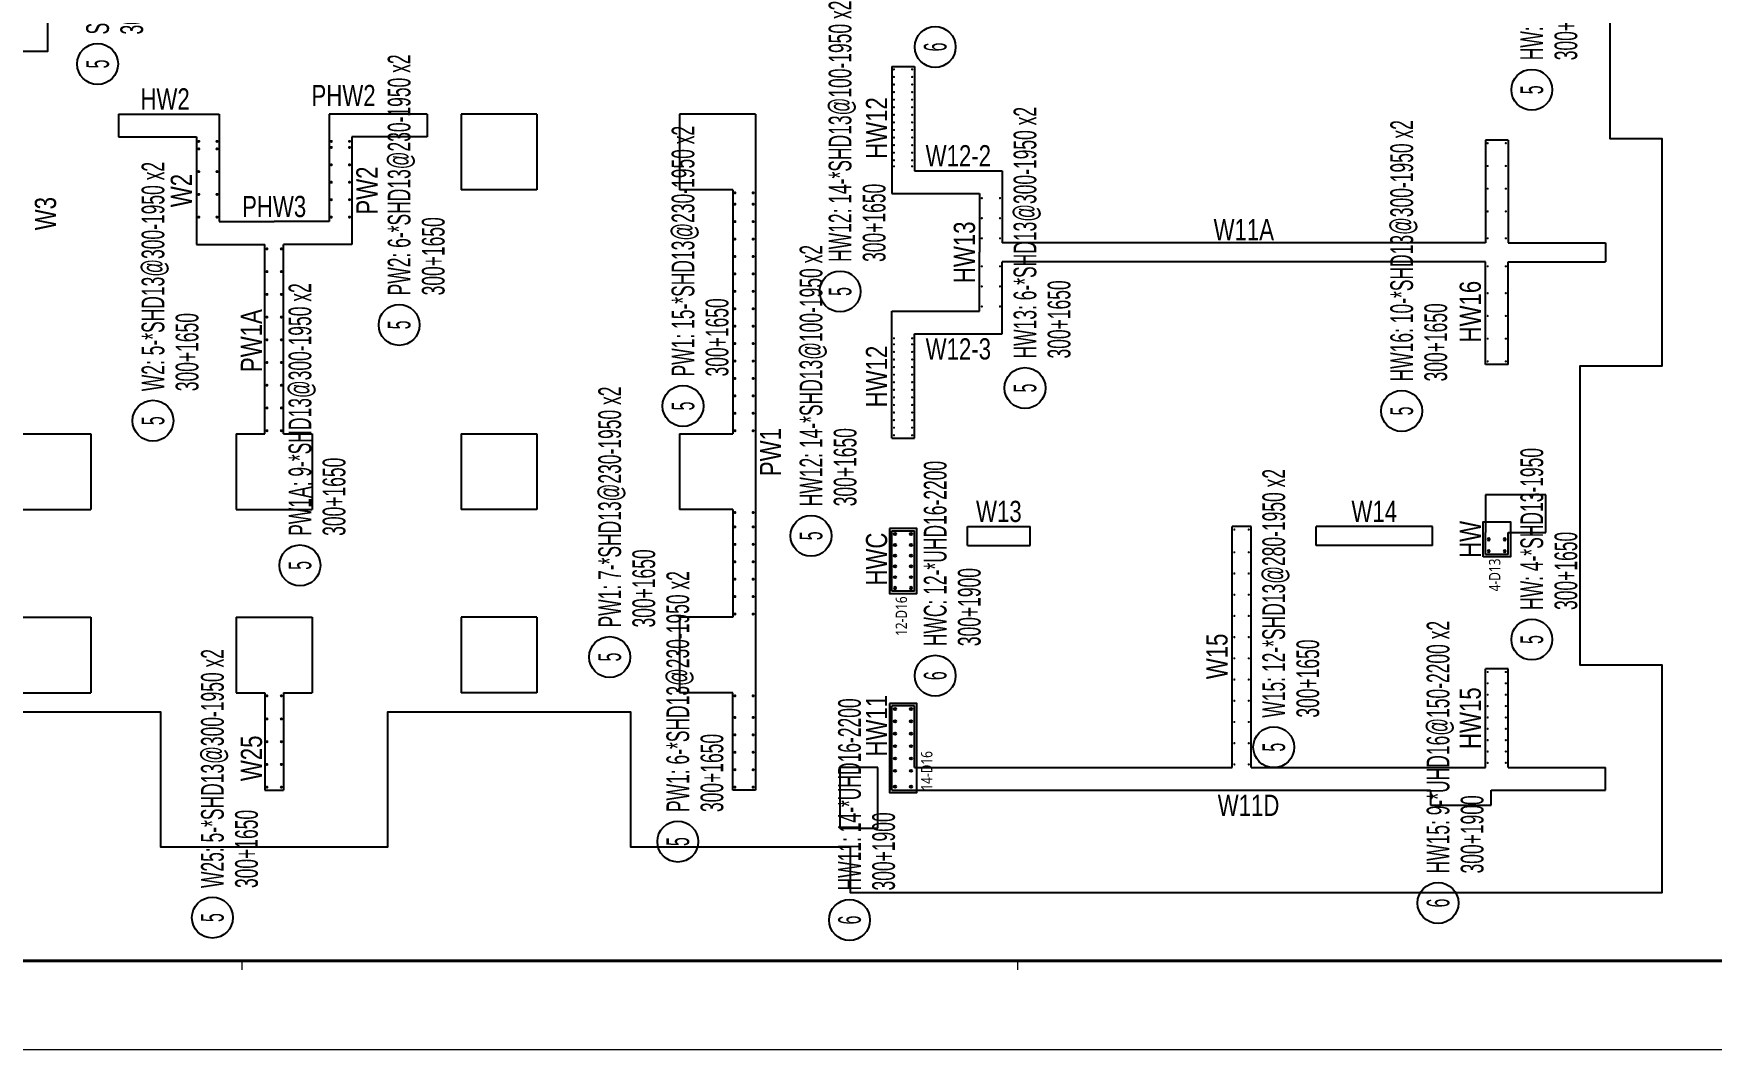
# Model space of a CAD drawing. Header units: millimetres. Extents: x 262481 to 2519995, y -394348 to 364571.
# Drawn here: x 487042 to 509199, y -351118 to -337707 of the extents above; entities that cross this region are included whole.
import ezdxf
from ezdxf.enums import TextEntityAlignment as Align

# ---------------------------------------------------------------- set-up
doc = ezdxf.new("R2010")
doc.units = ezdxf.units.MM
doc.header["$LTSCALE"] = 65
for name, color, linetype in [('BARR', 1, 'Continuous'), ('DIM', 7, 'Continuous'), ('LEADER', 7, 'Continuous'), ('RP_TAG', 7, 'Continuous'), ('TEXT-배근', 3, 'Continuous'), ('XREBAR', 1, 'Continuous')]:
    doc.layers.add(name, color=color, linetype=linetype)
doc.layers.add('벽부호', color=3, linetype='Continuous', lineweight=0)
doc.styles.add('RPWK1', font='arial.ttf', dxfattribs={"bigfont": 'whgtxt.shx'})
doc.styles.add('돋음', font='Dotum.ttf')
doc.styles.add('맑은고딕', font='malgun.ttf')

# ---------------------------------------------------------------- blocks, each defined once
blk = doc.blocks.new('dhs_sheet2e')
at = {"color": 7}
for p, q in [((38004.8, 1997.6), (38004.8, 1797.9)), ((55508.9, 1997.6), (55508.9, 1797.9))]:
    blk.add_line(p, q, dxfattribs=at)
blk.add_lwpolyline([(84000, 0), (84000, 59329.4), (0, 59329.4), (0, 0)], close=True, dxfattribs=at)
at = {"color": 30, "const_width": 64.9}
blk.add_lwpolyline([(81003.6, 57331.7), (2996.4, 57331.7), (2996.4, 1997.6), (81003.6, 1997.6)], close=True, dxfattribs=at)
blk = doc.blocks.new('ASGARAE')
at = {"color": 255, "xscale": 0.75, "yscale": 0.75, "zscale": 0.75}
blk.add_blockref('dhs_sheet2e', (0, -44497), dxfattribs=at)
blk = doc.blocks.new('ZBZDBSTH')
at = {"color": 8, "linetype": 'ByBlock'}
for points in [[(-3495, 14770), (-3495, 5045), (-11130, 5045)], [(-5040, -3670), (-2000, -3670), (-2000, -5455), (1000, -5455), (1000, -3670), (4205, -3670), (4205, -5455), (7105, -5455), (7105, -6055), (17830, -6055), (17830, -3055), (16745, -3055), (16745, 895), (17830, 895), (17830, 3895), (17145, 3895), (17145, 7635)]]:
    blk.add_lwpolyline(points, dxfattribs=at)
at = {"layer": 'DIM', "color": 5}
for p, q in [((7655, 4850), (7955, 4850)), ((7655, 4850), (7655, 3170)), ((7955, 4850), (7955, 3470)), ((-2555, 4220), (-2555, 3920)), ((-2555, 4220), (-1225, 4220)), ((-1225, 4220), (-1225, 2800)), ((1520, 4220), (225, 4220)), ((225, 4220), (225, 2800)), ((1520, 4220), (1520, 3920)), ((2970, 4220), (1970, 4220)), ((1970, 4220), (1970, 3220)), ((2970, 4220), (2970, 3220)), ((5855, 4220), (4855, 4220)), ((4855, 4220), (4855, 3220)), ((5855, 4220), (5855, -4705)), ((-2555, 3920), (-1525, 3920)), ((-1525, 3920), (-1525, 2500)), ((1520, 3920), (525, 3920)), ((525, 3920), (525, 2500)), ((15495, 3875), (15495, 2520)), ((15795, 3875), (15495, 3875)), ((15795, 3875), (15795, 2520)), ((7955, 3470), (9115, 3470)), ((9115, 3470), (9115, 2520)), ((2970, 3220), (1970, 3220)), ((5555, 3220), (4855, 3220)), ((5555, 3220), (5555, 0)), ((7655, 3170), (8815, 3170)), ((8815, 3170), (8815, 2395)), ((-1225, 2800), (-500, 2800)), ((225, 2800), (-500, 2800)), ((-1525, 2500), (-625, 2500)), ((-625, 0), (-625, 2500)), ((525, 2500), (-375, 2500)), ((-375, 0), (-375, 2500)), ((15495, 2520), (9115, 2520)), ((15795, 2520), (17080, 2520)), ((17080, 2520), (17080, 2270)), ((8815, 1620), (8815, 2395)), ((9115, 1320), (9115, 2270)), ((15495, 2270), (9115, 2270)), ((15495, 915), (15495, 2270)), ((15795, 915), (15795, 2270)), ((15795, 2270), (17080, 2270)), ((7655, -60), (7655, 1620)), ((7655, 1620), (8815, 1620)), ((7955, -60), (7955, 1320)), ((7955, 1320), (9115, 1320)), ((15795, 915), (15495, 915)), ((-3920, 0), (-2920, 0)), ((-2920, 0), (-2920, -1000)), ((-1000, 0), (-625, 0)), ((-1000, 0), (-1000, -1000)), ((-375, 0), (0, 0)), ((0, 0), (0, -1000)), ((1970, 0), (2970, 0)), ((1970, 0), (1970, -1000)), ((2970, 0), (2970, -1000)), ((4855, 0), (5555, 0)), ((4855, 0), (4855, -1000)), ((7655, -60), (7955, -60)), ((16295, -805), (15495, -805)), ((15495, -805), (15495, -1305)), ((16295, -1305), (16295, -805)), ((-3920, -1000), (-2920, -1000)), ((-1000, -1000), (0, -1000)), ((2970, -1000), (1970, -1000)), ((5555, -1000), (4855, -1000)), ((5555, -1000), (5555, -2420)), ((7655, -1280), (7955, -1280)), ((7655, -2080), (7655, -1280)), ((7955, -2080), (7955, -1280)), ((8655, -1225), (9485, -1225)), ((8655, -1475), (8655, -1225)), ((9485, -1475), (9485, -1225)), ((12150, -4405), (12150, -1225)), ((12400, -1225), (12150, -1225)), ((12400, -4405), (12400, -1225)), ((14795, -1225), (13260, -1225)), ((13260, -1475), (13260, -1225)), ((14795, -1475), (14795, -1225)), ((15495, -1595), (15495, -1305)), ((15795, -1595), (15795, -1305)), ((15795, -1305), (16295, -1305)), ((8655, -1475), (9485, -1475)), ((14795, -1475), (13260, -1475)), ((15795, -1595), (15495, -1595)), ((7955, -2080), (7655, -2080)), ((-3920, -2420), (-2920, -2420)), ((-2920, -2420), (-2920, -3420)), ((-1000, -2420), (0, -2420)), ((-1000, -2420), (-1000, -3420)), ((0, -2420), (0, -3420)), ((2970, -2420), (1970, -2420)), ((1970, -2420), (1970, -3420)), ((2970, -2420), (2970, -3420)), ((4855, -2420), (4855, -3420)), ((5555, -2420), (4855, -2420)), ((15795, -3105), (15495, -3105)), ((15495, -4405), (15495, -3105)), ((15795, -4405), (15795, -3105)), ((-3920, -3420), (-2920, -3420)), ((-1000, -3420), (-625, -3420)), ((-625, -3420), (-625, -4705)), ((-375, -3420), (-375, -4705)), ((-375, -3420), (0, -3420)), ((2970, -3420), (1970, -3420)), ((5555, -3420), (4855, -3420)), ((5555, -4705), (5555, -3420)), ((7955, -3590), (7655, -3590)), ((7655, -4705), (7655, -3590)), ((7955, -4405), (7955, -3590)), ((7470, -4405), (6970, -4405)), ((6970, -4405), (6970, -5205)), ((7470, -5205), (7470, -4405)), ((7955, -4405), (12150, -4405)), ((12400, -4405), (15495, -4405)), ((15795, -4405), (17080, -4405)), ((17080, -4705), (17080, -4405)), ((-625, -4705), (-375, -4705)), ((5855, -4705), (5555, -4705)), ((7655, -4705), (14770, -4705)), ((14770, -4705), (14770, -4905)), ((15570, -4705), (17080, -4705)), ((15570, -4905), (15570, -4705)), ((14770, -4905), (15570, -4905)), ((6970, -5205), (7470, -5205))]:
    blk.add_line(p, q, dxfattribs=at)
blk = doc.blocks.new('BAR')
at = {"layer": 'BARR'}
h = blk.add_hatch(color=256, dxfattribs=at)
edge = h.paths.add_edge_path()
edge.add_arc((0, 0), 15, 0, 360)
blk.add_circle((0, 0), 15, dxfattribs=at)
blk = doc.blocks.new('*U2025', base_point=(505108.6943, -342958.7987))
at = {"layer": 'RP_TAG', "color": 0, "linetype": 'Continuous', "ltscale": 100}
blk.add_circle((505108.6944, -342689.7987), 270, dxfattribs=at)
at = {"layer": 'RP_TAG', "color": 0, "linetype": 'Continuous', "ltscale": 100, "style": 'RPWK1', "oblique": 360, "width": 0.55}
for s, p in [('HW16: 10-*SHD13@300-1950 x2', (505108.6945, -342299.7987)), ('300+1650', (505558.6945, -342299.7988))]:
    blk.add_text(s, height=300, rotation=89.99998128, dxfattribs=at).set_placement(p, align=Align.MIDDLE_LEFT)
at = {"layer": 'RP_TAG', "color": 0, "linetype": 'Continuous', "ltscale": 100, "style": 'RPWK1', "width": 0.5}
blk.add_text('5', height=300, rotation=89.99998128, dxfattribs=at).set_placement((505108.6944, -342689.7987), align=Align.MIDDLE_CENTER)
blk = doc.blocks.new('*U2026', base_point=(497692.3264, -341381.0099))
at = {"layer": 'RP_TAG', "color": 0, "linetype": 'Continuous', "ltscale": 100}
blk.add_circle((497692.3185, -341112.0099), 270, dxfattribs=at)
at = {"layer": 'RP_TAG', "color": 0, "linetype": 'Continuous', "ltscale": 100, "style": 'RPWK1', "width": 0.55}
for s, p in [('HW12: 14-*SHD13@100-1950 x2', (497692.3069, -340722.0099)), ('300+1650', (498142.3069, -340721.9965))]:
    blk.add_text(s, height=300, rotation=90.00170015, dxfattribs=at).set_placement(p, align=Align.MIDDLE_LEFT)
at = {"layer": 'RP_TAG', "color": 0, "linetype": 'Continuous', "ltscale": 100, "style": 'RPWK1', "width": 0.5}
blk.add_text('5', height=300, rotation=90.00170015, dxfattribs=at).set_placement((497692.3185, -341112.0099), align=Align.MIDDLE_CENTER)
blk = doc.blocks.new('*U2027', base_point=(500134.0939, -342656.1876))
at = {"layer": 'RP_TAG', "color": 0, "linetype": 'Continuous', "ltscale": 100}
blk.add_circle((500134.094, -342387.1876), 270, dxfattribs=at)
at = {"layer": 'RP_TAG', "color": 0, "linetype": 'Continuous', "ltscale": 100, "style": 'RPWK1', "oblique": 360, "width": 0.55}
for s, p in [('HW13: 6-*SHD13@300-1950 x2', (500134.0941, -341997.1876)), ('300+1650', (500584.0941, -341997.1877))]:
    blk.add_text(s, height=300, rotation=89.99998128, dxfattribs=at).set_placement(p, align=Align.MIDDLE_LEFT)
at = {"layer": 'RP_TAG', "color": 0, "linetype": 'Continuous', "ltscale": 100, "style": 'RPWK1', "width": 0.5}
blk.add_text('5', height=300, rotation=89.99998128, dxfattribs=at).set_placement((500134.094, -342387.1876), align=Align.MIDDLE_CENTER)
blk = doc.blocks.new('*U2028', base_point=(497308.9417, -344606.8905))
at = {"layer": 'RP_TAG', "color": 0, "linetype": 'Continuous', "ltscale": 100}
blk.add_circle((497308.9418, -344337.8905), 270, dxfattribs=at)
at = {"layer": 'RP_TAG', "color": 0, "linetype": 'Continuous', "ltscale": 100, "style": 'RPWK1', "oblique": 360, "width": 0.55}
for s, p in [('HW12: 14-*SHD13@100-1950 x2', (497308.9419, -343947.8905)), ('300+1650', (497758.9419, -343947.8906))]:
    blk.add_text(s, height=300, rotation=89.99998128, dxfattribs=at).set_placement(p, align=Align.MIDDLE_LEFT)
at = {"layer": 'RP_TAG', "color": 0, "linetype": 'Continuous', "ltscale": 100, "style": 'RPWK1', "width": 0.5}
blk.add_text('5', height=300, rotation=89.99998128, dxfattribs=at).set_placement((497308.9418, -344337.8905), align=Align.MIDDLE_CENTER)
blk = doc.blocks.new('*U2036', base_point=(503419.0939, -347397.1868))
at = {"layer": 'RP_TAG', "color": 0, "linetype": 'Continuous', "ltscale": 100}
blk.add_circle((503419.094, -347128.1868), 270, dxfattribs=at)
at = {"layer": 'RP_TAG', "color": 0, "linetype": 'Continuous', "ltscale": 100, "style": 'RPWK1', "oblique": 360, "width": 0.55}
for s, p in [('W15: 12-*SHD13@280-1950 x2', (503419.0941, -346738.1868)), ('300+1650', (503869.0941, -346738.1869))]:
    blk.add_text(s, height=300, rotation=89.99998128, dxfattribs=at).set_placement(p, align=Align.MIDDLE_LEFT)
at = {"layer": 'RP_TAG', "color": 0, "linetype": 'Continuous', "ltscale": 100, "style": 'RPWK1', "width": 0.5}
blk.add_text('5', height=300, rotation=89.99998128, dxfattribs=at).set_placement((503419.094, -347128.1868), align=Align.MIDDLE_CENTER)
blk = doc.blocks.new('*U2037', base_point=(494650.151, -346206.9211))
at = {"layer": 'RP_TAG', "color": 0, "linetype": 'Continuous', "ltscale": 100}
blk.add_circle((494650.1511, -345937.9211), 270, dxfattribs=at)
at = {"layer": 'RP_TAG', "color": 0, "linetype": 'Continuous', "ltscale": 100, "style": 'RPWK1', "oblique": 360, "width": 0.55}
for s, p in [('PW1: 7-*SHD13@230-1950 x2', (494650.1512, -345547.9211)), ('300+1650', (495100.1512, -345547.9212))]:
    blk.add_text(s, height=300, rotation=89.99998128, dxfattribs=at).set_placement(p, align=Align.MIDDLE_LEFT)
at = {"layer": 'RP_TAG', "color": 0, "linetype": 'Continuous', "ltscale": 100, "style": 'RPWK1', "width": 0.5}
blk.add_text('5', height=300, rotation=89.99998128, dxfattribs=at).set_placement((494650.1511, -345937.9211), align=Align.MIDDLE_CENTER)
blk = doc.blocks.new('*U2038', base_point=(495549.7425, -348643.4142))
at = {"layer": 'RP_TAG', "color": 0, "linetype": 'Continuous', "ltscale": 100}
blk.add_circle((495549.7426, -348374.4142), 270, dxfattribs=at)
at = {"layer": 'RP_TAG', "color": 0, "linetype": 'Continuous', "ltscale": 100, "style": 'RPWK1', "oblique": 360, "width": 0.55}
for s, p in [('PW1: 6-*SHD13@230-1950 x2', (495549.7427, -347984.4142)), ('300+1650', (495999.7427, -347984.4143))]:
    blk.add_text(s, height=300, rotation=89.99998128, dxfattribs=at).set_placement(p, align=Align.MIDDLE_LEFT)
at = {"layer": 'RP_TAG', "color": 0, "linetype": 'Continuous', "ltscale": 100, "style": 'RPWK1', "width": 0.5}
blk.add_text('5', height=300, rotation=89.99998128, dxfattribs=at).set_placement((495549.7426, -348374.4142), align=Align.MIDDLE_CENTER)
blk = doc.blocks.new('*U2039', base_point=(495617.9425, -342893.108))
at = {"layer": 'RP_TAG', "color": 0, "linetype": 'Continuous', "ltscale": 100}
blk.add_circle((495617.9426, -342624.108), 270, dxfattribs=at)
at = {"layer": 'RP_TAG', "color": 0, "linetype": 'Continuous', "ltscale": 100, "style": 'RPWK1', "oblique": 360, "width": 0.55}
for s, p in [('PW1: 15-*SHD13@230-1950 x2', (495617.9427, -342234.108)), ('300+1650', (496067.9427, -342234.1081))]:
    blk.add_text(s, height=300, rotation=89.99998128, dxfattribs=at).set_placement(p, align=Align.MIDDLE_LEFT)
at = {"layer": 'RP_TAG', "color": 0, "linetype": 'Continuous', "ltscale": 100, "style": 'RPWK1', "width": 0.5}
blk.add_text('5', height=300, rotation=89.99998128, dxfattribs=at).set_placement((495617.9426, -342624.108), align=Align.MIDDLE_CENTER)
blk = doc.blocks.new('*U2040', base_point=(491869.5673, -341822.7127))
at = {"layer": 'RP_TAG', "color": 0, "linetype": 'Continuous', "ltscale": 100}
blk.add_circle((491869.5529, -341553.7127), 270, dxfattribs=at)
at = {"layer": 'RP_TAG', "color": 0, "linetype": 'Continuous', "ltscale": 100, "style": 'RPWK1', "oblique": 360, "width": 0.55}
for s, p in [('PW2: 6-*SHD13@230-1950 x2', (491869.532, -341163.7127)), ('300+1650', (492319.532, -341163.6885))]:
    blk.add_text(s, height=300, rotation=90.00307525, dxfattribs=at).set_placement(p, align=Align.MIDDLE_LEFT)
at = {"layer": 'RP_TAG', "color": 0, "linetype": 'Continuous', "ltscale": 100, "style": 'RPWK1', "oblique": 360, "width": 0.5}
blk.add_text('5', height=300, rotation=90.00307525, dxfattribs=at).set_placement((491869.5529, -341553.7127), align=Align.MIDDLE_CENTER)
blk = doc.blocks.new('*U2041', base_point=(490559.6981, -344996.9754))
at = {"layer": 'RP_TAG', "color": 0, "linetype": 'Continuous', "ltscale": 100}
blk.add_circle((490559.6933, -344727.9754), 270, dxfattribs=at)
at = {"layer": 'RP_TAG', "color": 0, "linetype": 'Continuous', "ltscale": 100, "style": 'RPWK1', "oblique": 360, "width": 0.55}
for s, p in [('PW1A: 9-*SHD13@300-1950 x2', (490559.6864, -344337.9754)), ('300+1650', (491009.6864, -344337.9674))]:
    blk.add_text(s, height=300, rotation=90.0010126, dxfattribs=at).set_placement(p, align=Align.MIDDLE_LEFT)
at = {"layer": 'RP_TAG', "color": 0, "linetype": 'Continuous', "ltscale": 100, "style": 'RPWK1', "oblique": 360, "width": 0.5}
blk.add_text('5', height=300, rotation=90.0010126, dxfattribs=at).set_placement((490559.6933, -344727.9754), align=Align.MIDDLE_CENTER)
blk = doc.blocks.new('*U2042', base_point=(488618.7702, -343087.5081))
at = {"layer": 'RP_TAG', "color": 0, "linetype": 'Continuous', "ltscale": 100}
blk.add_circle((488618.7638, -342818.5081), 270, dxfattribs=at)
at = {"layer": 'RP_TAG', "color": 0, "linetype": 'Continuous', "ltscale": 100, "style": 'RPWK1', "oblique": 360, "width": 0.55}
for s, p in [('W2: 5-*SHD13@300-1950 x2', (488618.7546, -342428.5081)), ('300+1650', (489068.7546, -342428.4974))]:
    blk.add_text(s, height=300, rotation=90.00135637, dxfattribs=at).set_placement(p, align=Align.MIDDLE_LEFT)
at = {"layer": 'RP_TAG', "color": 0, "linetype": 'Continuous', "ltscale": 100, "style": 'RPWK1', "oblique": 360, "width": 0.5}
blk.add_text('5', height=300, rotation=90.00135637, dxfattribs=at).set_placement((488618.7638, -342818.5081), align=Align.MIDDLE_CENTER)
blk = doc.blocks.new('*U2052', base_point=(487887.613, -338378.1501))
at = {"layer": 'RP_TAG', "color": 0, "linetype": 'Continuous', "ltscale": 100}
blk.add_circle((487887.6131, -338109.1501), 270, dxfattribs=at)
at = {"layer": 'RP_TAG', "color": 0, "linetype": 'Continuous', "ltscale": 100, "style": 'RPWK1', "oblique": 360, "width": 0.55}
for s, p in [('SW11: 4-*SHD13@300-1950 x2', (487887.6132, -337719.1501)), ('300+1650', (488337.6132, -337719.1502))]:
    blk.add_text(s, height=300, rotation=89.99998128, dxfattribs=at).set_placement(p, align=Align.MIDDLE_LEFT)
at = {"layer": 'RP_TAG', "color": 0, "linetype": 'Continuous', "ltscale": 100, "style": 'RPWK1', "width": 0.5}
blk.add_text('5', height=300, rotation=89.99998128, dxfattribs=at).set_placement((487887.6131, -338109.1501), align=Align.MIDDLE_CENTER)
blk = doc.blocks.new('*U2065', base_point=(489403.6132, -349646.3789))
at = {"layer": 'RP_TAG', "color": 0, "linetype": 'Continuous', "ltscale": 100}
blk.add_circle((489403.6133, -349377.3789), 270, dxfattribs=at)
at = {"layer": 'RP_TAG', "color": 0, "linetype": 'Continuous', "ltscale": 100, "style": 'RPWK1', "oblique": 360, "width": 0.55}
for s, p in [('W25: 5-*SHD13@300-1950 x2', (489403.6134, -348987.3789)), ('300+1650', (489853.6134, -348987.379))]:
    blk.add_text(s, height=300, rotation=89.99998128, dxfattribs=at).set_placement(p, align=Align.MIDDLE_LEFT)
at = {"layer": 'RP_TAG', "color": 0, "linetype": 'Continuous', "ltscale": 100, "style": 'RPWK1', "width": 0.5}
blk.add_text('5', height=300, rotation=89.99998128, dxfattribs=at).set_placement((489403.6133, -349377.3789), align=Align.MIDDLE_CENTER)
blk = doc.blocks.new('*U2070', base_point=(506826.9068, -345975.7373))
at = {"layer": 'RP_TAG', "color": 0, "linetype": 'Continuous', "ltscale": 100}
blk.add_circle((506826.9069, -345706.7373), 270, dxfattribs=at)
at = {"layer": 'RP_TAG', "color": 0, "linetype": 'Continuous', "ltscale": 100, "style": 'RPWK1', "oblique": 360, "width": 0.55}
for s, p in [('HW: 4-*SHD13-1950', (506826.907, -345316.7373)), ('300+1650', (507276.907, -345316.7374))]:
    blk.add_text(s, height=300, rotation=89.99998128, dxfattribs=at).set_placement(p, align=Align.MIDDLE_LEFT)
at = {"layer": 'RP_TAG', "color": 0, "linetype": 'Continuous', "ltscale": 100, "style": 'RPWK1', "width": 0.5}
blk.add_text('5', height=300, rotation=89.99998128, dxfattribs=at).set_placement((506826.9069, -345706.7373), align=Align.MIDDLE_CENTER)
blk = doc.blocks.new('*U2071', base_point=(506826.9068, -338718.8717))
at = {"layer": 'RP_TAG', "color": 0, "linetype": 'Continuous', "ltscale": 100}
blk.add_circle((506826.9069, -338449.8717), 270, dxfattribs=at)
at = {"layer": 'RP_TAG', "color": 0, "linetype": 'Continuous', "ltscale": 100, "style": 'RPWK1', "oblique": 360, "width": 0.55}
for s, p in [('HW: 6-*SHD13-1950', (506826.907, -338059.8717)), ('300+1650', (507276.907, -338059.8718))]:
    blk.add_text(s, height=300, rotation=89.99998128, dxfattribs=at).set_placement(p, align=Align.MIDDLE_LEFT)
at = {"layer": 'RP_TAG', "color": 0, "linetype": 'Continuous', "ltscale": 100, "style": 'RPWK1', "width": 0.5}
blk.add_text('5', height=300, rotation=89.99998128, dxfattribs=at).set_placement((506826.9069, -338449.8717), align=Align.MIDDLE_CENTER)
blk = doc.blocks.new('*U2078', base_point=(505588.7353, -349454.091))
at = {"layer": 'RP_TAG', "color": 0, "linetype": 'Continuous', "ltscale": 100}
blk.add_circle((505588.7354, -349185.091), 270, dxfattribs=at)
at = {"layer": 'RP_TAG', "color": 0, "linetype": 'Continuous', "ltscale": 100, "style": 'RPWK1', "oblique": 360, "width": 0.55}
for s, p in [('HW15: 9-*UHD16@150-2200 x2', (505588.7355, -348795.091)), ('300+1900', (506038.7355, -348795.0911))]:
    blk.add_text(s, height=300, rotation=89.99998128, dxfattribs=at).set_placement(p, align=Align.MIDDLE_LEFT)
at = {"layer": 'RP_TAG', "color": 0, "linetype": 'Continuous', "ltscale": 100, "style": 'RPWK1', "width": 0.5}
blk.add_text('6', height=300, rotation=89.99998128, dxfattribs=at).set_placement((505588.7354, -349185.091), align=Align.MIDDLE_CENTER)
blk = doc.blocks.new('*U2079', base_point=(498948.3167, -338153.5671))
at = {"layer": 'RP_TAG', "color": 0, "linetype": 'Continuous', "ltscale": 100}
blk.add_circle((498948.3168, -337884.5671), 270, dxfattribs=at)
at = {"layer": 'RP_TAG', "color": 0, "linetype": 'Continuous', "ltscale": 100, "style": 'RPWK1', "oblique": 360, "width": 0.55}
for s, p in [('HWC: 12-*UHD16-2200', (498948.3169, -337494.5671)), ('300+1900', (499398.3169, -337494.5672))]:
    blk.add_text(s, height=300, rotation=89.99998128, dxfattribs=at).set_placement(p, align=Align.MIDDLE_LEFT)
at = {"layer": 'RP_TAG', "color": 0, "linetype": 'Continuous', "ltscale": 100, "style": 'RPWK1', "width": 0.5}
blk.add_text('6', height=300, rotation=89.99998128, dxfattribs=at).set_placement((498948.3168, -337884.5671), align=Align.MIDDLE_CENTER)
blk = doc.blocks.new('*U2080', base_point=(498948.3167, -346453.7832))
at = {"layer": 'RP_TAG', "color": 0, "linetype": 'Continuous', "ltscale": 100}
blk.add_circle((498948.3168, -346184.7832), 270, dxfattribs=at)
at = {"layer": 'RP_TAG', "color": 0, "linetype": 'Continuous', "ltscale": 100, "style": 'RPWK1', "oblique": 360, "width": 0.55}
for s, p in [('HWC: 12-*UHD16-2200', (498948.3169, -345794.7832)), ('300+1900', (499398.3169, -345794.7833))]:
    blk.add_text(s, height=300, rotation=89.99998128, dxfattribs=at).set_placement(p, align=Align.MIDDLE_LEFT)
at = {"layer": 'RP_TAG', "color": 0, "linetype": 'Continuous', "ltscale": 100, "style": 'RPWK1', "width": 0.5}
blk.add_text('6', height=300, rotation=89.99998128, dxfattribs=at).set_placement((498948.3168, -346184.7832), align=Align.MIDDLE_CENTER)
blk = doc.blocks.new('*U2081', base_point=(497816.9363, -349678.6919))
at = {"layer": 'RP_TAG', "color": 0, "linetype": 'Continuous', "ltscale": 100}
blk.add_circle((497816.9364, -349409.6919), 270, dxfattribs=at)
at = {"layer": 'RP_TAG', "color": 0, "linetype": 'Continuous', "ltscale": 100, "style": 'RPWK1', "oblique": 360, "width": 0.55}
for s, p in [('HW11: 14-*UHD16-2200', (497816.9365, -349019.6919)), ('300+1900', (498266.9365, -349019.692))]:
    blk.add_text(s, height=300, rotation=89.99998128, dxfattribs=at).set_placement(p, align=Align.MIDDLE_LEFT)
at = {"layer": 'RP_TAG', "color": 0, "linetype": 'Continuous', "ltscale": 100, "style": 'RPWK1', "width": 0.5}
blk.add_text('6', height=300, rotation=89.99998128, dxfattribs=at).set_placement((497816.9364, -349409.6919), align=Align.MIDDLE_CENTER)

msp = doc.modelspace()

# ---------------------------------------------------------------- linework, layer by layer
at = {"layer": 'LEADER'}
for points in [[(498344.1, -344240.2), (498344.1, -345100.2), (498704.1, -345100.2), (498704.1, -344240.2)], [(506184.1, -344615.2), (506184.1, -344155.2), (506544.1, -344155.2), (506544.1, -344615.2)], [(498344.1, -346550.2), (498344.1, -347725.2), (498704.1, -347725.2), (498704.1, -346550.2)]]:
    msp.add_lwpolyline(points, close=True, dxfattribs=at)
at = {"layer": 'XREBAR', "color": 11, "linetype": 'Continuous', "ltscale": 6.3e-322, "const_width": 15}
for points in [[(498396.6, -338180.2, -1), (498411.6, -338180.2, -1), (498396.6, -338180.2)], [(498396.6, -338280.2, -1), (498411.6, -338280.2, -1), (498396.6, -338280.2)], [(498636.6, -338180.2, -1), (498651.6, -338180.2, -1), (498636.6, -338180.2)], [(498636.6, -338280.2, -1), (498651.6, -338280.2, -1), (498636.6, -338280.2)], [(498396.6, -338380.2, -1), (498411.6, -338380.2, -1), (498396.6, -338380.2)], [(498396.6, -338480.2, -1), (498411.6, -338480.2, -1), (498396.6, -338480.2)], [(498636.6, -338380.2, -1), (498651.6, -338380.2, -1), (498636.6, -338380.2)], [(498636.6, -338480.2, -1), (498651.6, -338480.2, -1), (498636.6, -338480.2)], [(498396.6, -338580.2, -1), (498411.6, -338580.2, -1), (498396.6, -338580.2)], [(498396.6, -338680.2, -1), (498411.6, -338680.2, -1), (498396.6, -338680.2)], [(498396.6, -338780.2, -1), (498411.6, -338780.2, -1), (498396.6, -338780.2)], [(498636.6, -338580.2, -1), (498651.6, -338580.2, -1), (498636.6, -338580.2)], [(498636.6, -338680.2, -1), (498651.6, -338680.2, -1), (498636.6, -338680.2)], [(498636.6, -338780.2, -1), (498651.6, -338780.2, -1), (498636.6, -338780.2)], [(498396.6, -338880.2, -1), (498411.6, -338880.2, -1), (498396.6, -338880.2)], [(498396.6, -338980.2, -1), (498411.6, -338980.2, -1), (498396.6, -338980.2)], [(498636.6, -338880.2, -1), (498651.6, -338880.2, -1), (498636.6, -338880.2)], [(498636.6, -338980.2, -1), (498651.6, -338980.2, -1), (498636.6, -338980.2)], [(498396.6, -339080.2, -1), (498411.6, -339080.2, -1), (498396.6, -339080.2)], [(498396.6, -339180.2, -1), (498411.6, -339180.2, -1), (498396.6, -339180.2)], [(498636.6, -339080.2, -1), (498651.6, -339080.2, -1), (498636.6, -339080.2)], [(498636.6, -339180.2, -1), (498651.6, -339180.2, -1), (498636.6, -339180.2)], [(506236.6, -339155.2, -1), (506251.6, -339155.2, -1), (506236.6, -339155.2)], [(506476.6, -339155.2, -1), (506491.6, -339155.2, -1), (506476.6, -339155.2)], [(498396.6, -339280.2, -1), (498411.6, -339280.2, -1), (498396.6, -339280.2)], [(498396.6, -339380.2, -1), (498411.6, -339380.2, -1), (498396.6, -339380.2)], [(498396.6, -339460.2, -1), (498411.6, -339460.2, -1), (498396.6, -339460.2)], [(498636.6, -339280.2, -1), (498651.6, -339280.2, -1), (498636.6, -339280.2)], [(498636.6, -339380.2, -1), (498651.6, -339380.2, -1), (498636.6, -339380.2)], [(498636.6, -339460.2, -1), (498651.6, -339460.2, -1), (498636.6, -339460.2)], [(506236.6, -339455.2, -1), (506251.6, -339455.2, -1), (506236.6, -339455.2)], [(506476.6, -339455.2, -1), (506491.6, -339455.2, -1), (506476.6, -339455.2)], [(499556.6, -339880.2, -1), (499571.6, -339880.2, -1), (499556.6, -339880.2)], [(499796.6, -339880.2, -1), (499811.6, -339880.2, -1), (499796.6, -339880.2)], [(506236.6, -339755.2, -1), (506251.6, -339755.2, -1), (506236.6, -339755.2)], [(506476.6, -339755.2, -1), (506491.6, -339755.2, -1), (506476.6, -339755.2)], [(506236.6, -340055.2, -1), (506251.6, -340055.2, -1), (506236.6, -340055.2)], [(506476.6, -340055.2, -1), (506491.6, -340055.2, -1), (506476.6, -340055.2)], [(499556.6, -340145.2, -1), (499571.6, -340145.2, -1), (499556.6, -340145.2)], [(499796.6, -340145.2, -1), (499811.6, -340145.2, -1), (499796.6, -340145.2)], [(499556.6, -340410.2, -1), (499571.6, -340410.2, -1), (499556.6, -340410.2)], [(499796.6, -340410.2, -1), (499811.6, -340410.2, -1), (499796.6, -340410.2)], [(506236.6, -340410.2, -1), (506251.6, -340410.2, -1), (506236.6, -340410.2)], [(506476.6, -340410.2, -1), (506491.6, -340410.2, -1), (506476.6, -340410.2)], [(499556.6, -340780.2, -1), (499571.6, -340780.2, -1), (499556.6, -340780.2)], [(499796.6, -340780.2, -1), (499811.6, -340780.2, -1), (499796.6, -340780.2)], [(506236.6, -340780.2, -1), (506251.6, -340780.2, -1), (506236.6, -340780.2)], [(506476.6, -340780.2, -1), (506491.6, -340780.2, -1), (506476.6, -340780.2)], [(499556.6, -341045.2, -1), (499571.6, -341045.2, -1), (499556.6, -341045.2)], [(499796.6, -341045.2, -1), (499811.6, -341045.2, -1), (499796.6, -341045.2)], [(506236.6, -341135.2, -1), (506251.6, -341135.2, -1), (506236.6, -341135.2)], [(506476.6, -341135.2, -1), (506491.6, -341135.2, -1), (506476.6, -341135.2)], [(499556.6, -341310.2, -1), (499571.6, -341310.2, -1), (499556.6, -341310.2)], [(499796.6, -341310.2, -1), (499811.6, -341310.2, -1), (499796.6, -341310.2)], [(506236.6, -341435.2, -1), (506251.6, -341435.2, -1), (506236.6, -341435.2)], [(506476.6, -341435.2, -1), (506491.6, -341435.2, -1), (506476.6, -341435.2)], [(498396.6, -341730.2, -1), (498411.6, -341730.2, -1), (498396.6, -341730.2)], [(498396.6, -341810.2, -1), (498411.6, -341810.2, -1), (498396.6, -341810.2)], [(498636.6, -341730.2, -1), (498651.6, -341730.2, -1), (498636.6, -341730.2)], [(498636.6, -341810.2, -1), (498651.6, -341810.2, -1), (498636.6, -341810.2)], [(506236.6, -341735.2, -1), (506251.6, -341735.2, -1), (506236.6, -341735.2)], [(506476.6, -341735.2, -1), (506491.6, -341735.2, -1), (506476.6, -341735.2)], [(498396.6, -341910.2, -1), (498411.6, -341910.2, -1), (498396.6, -341910.2)], [(498396.6, -342010.2, -1), (498411.6, -342010.2, -1), (498396.6, -342010.2)], [(498396.6, -342110.2, -1), (498411.6, -342110.2, -1), (498396.6, -342110.2)], [(498636.6, -341910.2, -1), (498651.6, -341910.2, -1), (498636.6, -341910.2)], [(498636.6, -342010.2, -1), (498651.6, -342010.2, -1), (498636.6, -342010.2)], [(498636.6, -342110.2, -1), (498651.6, -342110.2, -1), (498636.6, -342110.2)], [(506236.6, -342035.2, -1), (506251.6, -342035.2, -1), (506236.6, -342035.2)], [(506476.6, -342035.2, -1), (506491.6, -342035.2, -1), (506476.6, -342035.2)], [(498396.6, -342210.2, -1), (498411.6, -342210.2, -1), (498396.6, -342210.2)], [(498396.6, -342310.2, -1), (498411.6, -342310.2, -1), (498396.6, -342310.2)], [(498636.6, -342210.2, -1), (498651.6, -342210.2, -1), (498636.6, -342210.2)], [(498636.6, -342310.2, -1), (498651.6, -342310.2, -1), (498636.6, -342310.2)], [(498396.6, -342410.2, -1), (498411.6, -342410.2, -1), (498396.6, -342410.2)], [(498396.6, -342510.2, -1), (498411.6, -342510.2, -1), (498396.6, -342510.2)], [(498636.6, -342410.2, -1), (498651.6, -342410.2, -1), (498636.6, -342410.2)], [(498636.6, -342510.2, -1), (498651.6, -342510.2, -1), (498636.6, -342510.2)], [(498396.6, -342610.2, -1), (498411.6, -342610.2, -1), (498396.6, -342610.2)], [(498396.6, -342710.2, -1), (498411.6, -342710.2, -1), (498396.6, -342710.2)], [(498636.6, -342610.2, -1), (498651.6, -342610.2, -1), (498636.6, -342610.2)], [(498636.6, -342710.2, -1), (498651.6, -342710.2, -1), (498636.6, -342710.2)], [(498396.6, -342810.2, -1), (498411.6, -342810.2, -1), (498396.6, -342810.2)], [(498396.6, -342910.2, -1), (498411.6, -342910.2, -1), (498396.6, -342910.2)], [(498636.6, -342810.2, -1), (498651.6, -342810.2, -1), (498636.6, -342810.2)], [(498636.6, -342910.2, -1), (498651.6, -342910.2, -1), (498636.6, -342910.2)], [(498396.6, -343010.2, -1), (498411.6, -343010.2, -1), (498396.6, -343010.2)], [(498636.6, -343010.2, -1), (498651.6, -343010.2, -1), (498636.6, -343010.2)], [(502891.6, -344255.2, -1), (502906.6, -344255.2, -1), (502891.6, -344255.2)], [(503081.6, -344255.2, -1), (503096.6, -344255.2, -1), (503081.6, -344255.2)], [(502891.6, -344555.2, -1), (502906.6, -344555.2, -1), (502891.6, -344555.2)], [(503081.6, -344555.2, -1), (503096.6, -344555.2, -1), (503081.6, -344555.2)], [(502891.6, -344835.2, -1), (502906.6, -344835.2, -1), (502891.6, -344835.2)], [(503081.6, -344835.2, -1), (503096.6, -344835.2, -1), (503081.6, -344835.2)], [(502891.6, -345115.2, -1), (502906.6, -345115.2, -1), (502891.6, -345115.2)], [(503081.6, -345115.2, -1), (503096.6, -345115.2, -1), (503081.6, -345115.2)], [(502891.6, -345395.2, -1), (502906.6, -345395.2, -1), (502891.6, -345395.2)], [(503081.6, -345395.2, -1), (503096.6, -345395.2, -1), (503081.6, -345395.2)], [(502891.6, -345675.2, -1), (502906.6, -345675.2, -1), (502891.6, -345675.2)], [(503081.6, -345675.2, -1), (503096.6, -345675.2, -1), (503081.6, -345675.2)], [(502891.6, -345955.2, -1), (502906.6, -345955.2, -1), (502891.6, -345955.2)], [(503081.6, -345955.2, -1), (503096.6, -345955.2, -1), (503081.6, -345955.2)], [(502891.6, -346235.2, -1), (502906.6, -346235.2, -1), (502891.6, -346235.2)], [(503081.6, -346235.2, -1), (503096.6, -346235.2, -1), (503081.6, -346235.2)], [(502891.6, -346515.2, -1), (502906.6, -346515.2, -1), (502891.6, -346515.2)], [(503081.6, -346515.2, -1), (503096.6, -346515.2, -1), (503081.6, -346515.2)], [(502891.6, -346795.2, -1), (502906.6, -346795.2, -1), (502891.6, -346795.2)], [(503081.6, -346795.2, -1), (503096.6, -346795.2, -1), (503081.6, -346795.2)], [(502891.6, -347075.2, -1), (502906.6, -347075.2, -1), (502891.6, -347075.2)], [(503081.6, -347075.2, -1), (503096.6, -347075.2, -1), (503081.6, -347075.2)], [(502891.6, -347355.2, -1), (502906.6, -347355.2, -1), (502891.6, -347355.2)], [(503081.6, -347355.2, -1), (503096.6, -347355.2, -1), (503081.6, -347355.2)]]:
    msp.add_lwpolyline(points, format="xyb", dxfattribs=at)
at = {"layer": 'XREBAR', "color": 11, "linetype": 'Continuous', "ltscale": 2.91412e-318, "const_width": 20}
for points in [[(489214.1, -339130.3, -1), (489234.1, -339130.3, -1), (489214.1, -339130.3)], [(489214.1, -339230.3, -1), (489234.1, -339230.3, -1), (489214.1, -339230.3)], [(489454.1, -339130.3, -1), (489474.1, -339130.3, -1), (489454.1, -339130.3)], [(489454.1, -339230.2, -1), (489474.1, -339230.2, -1), (489454.1, -339230.2)], [(490964.1, -339130.3, -1), (490984.1, -339130.3, -1), (490964.1, -339130.3)], [(490964.1, -339210.3, -1), (490984.1, -339210.3, -1), (490964.1, -339210.3)], [(491204, -339130.3, -1), (491224, -339130.3, -1), (491204, -339130.3)], [(491204, -339210.2, -1), (491224, -339210.2, -1), (491204, -339210.2)], [(490964.1, -339440.3, -1), (490984.1, -339440.3, -1), (490964.1, -339440.3)], [(491204, -339440.2, -1), (491224, -339440.2, -1), (491204, -339440.2)], [(489214.1, -339530.3, -1), (489234.1, -339530.3, -1), (489214.1, -339530.3)], [(489454.1, -339530.2, -1), (489474.1, -339530.2, -1), (489454.1, -339530.2)], [(490964.1, -339670.3, -1), (490984.1, -339670.3, -1), (490964.1, -339670.3)], [(491204.1, -339670.2, -1), (491224.1, -339670.2, -1), (491204.1, -339670.2)], [(489214.1, -339830.3, -1), (489234.1, -339830.3, -1), (489214.1, -339830.3)], [(489454.1, -339830.2, -1), (489474.1, -339830.2, -1), (489454.1, -339830.2)], [(490964.1, -339900.3, -1), (490984.1, -339900.3, -1), (490964.1, -339900.3)], [(491204.1, -339900.2, -1), (491224.1, -339900.2, -1), (491204.1, -339900.2)], [(496294.1, -339810.2, -1), (496314.1, -339810.2, -1), (496294.1, -339810.2)], [(496534.1, -339810.2, -1), (496554.1, -339810.2, -1), (496534.1, -339810.2)], [(489214.1, -340130.3, -1), (489234.1, -340130.3, -1), (489214.1, -340130.3)], [(489454.1, -340130.2, -1), (489474.1, -340130.2, -1), (489454.1, -340130.2)], [(490964.1, -340130.3, -1), (490984.1, -340130.3, -1), (490964.1, -340130.3)], [(491204.1, -340130.2, -1), (491224.1, -340130.2, -1), (491204.1, -340130.2)], [(496294.1, -339960.2, -1), (496314.1, -339960.2, -1), (496294.1, -339960.2)], [(496534.1, -339960.2, -1), (496554.1, -339960.2, -1), (496534.1, -339960.2)], [(496294.1, -340190.2, -1), (496314.1, -340190.2, -1), (496294.1, -340190.2)], [(496534.1, -340190.2, -1), (496554.1, -340190.2, -1), (496534.1, -340190.2)], [(490114.1, -340550.2, -1), (490134.1, -340550.2, -1), (490114.1, -340550.2)], [(490304.1, -340550.2, -1), (490324.1, -340550.2, -1), (490304.1, -340550.2)], [(496294.1, -340420.2, -1), (496314.1, -340420.2, -1), (496294.1, -340420.2)], [(496534.1, -340420.2, -1), (496554.1, -340420.2, -1), (496534.1, -340420.2)], [(496294.1, -340650.2, -1), (496314.1, -340650.2, -1), (496294.1, -340650.2)], [(496534.1, -340650.2, -1), (496554.1, -340650.2, -1), (496534.1, -340650.2)], [(490114.1, -340850.2, -1), (490134.1, -340850.2, -1), (490114.1, -340850.2)], [(490304.1, -340850.2, -1), (490324.1, -340850.2, -1), (490304.1, -340850.2)], [(496294.1, -340880.2, -1), (496314.1, -340880.2, -1), (496294.1, -340880.2)], [(496534.1, -340880.2, -1), (496554.1, -340880.2, -1), (496534.1, -340880.2)], [(490114.1, -341150.2, -1), (490134.1, -341150.2, -1), (490114.1, -341150.2)], [(490304.1, -341150.2, -1), (490324.1, -341150.2, -1), (490304.1, -341150.2)], [(496294.1, -341110.2, -1), (496314.1, -341110.2, -1), (496294.1, -341110.2)], [(496534.1, -341110.2, -1), (496554.1, -341110.2, -1), (496534.1, -341110.2)], [(490114.1, -341450.2, -1), (490134.1, -341450.2, -1), (490114.1, -341450.2)], [(490304.1, -341450.2, -1), (490324.1, -341450.2, -1), (490304.1, -341450.2)], [(496294.1, -341340.2, -1), (496314.1, -341340.2, -1), (496294.1, -341340.2)], [(496534.1, -341340.2, -1), (496554.1, -341340.2, -1), (496534.1, -341340.2)], [(496294.1, -341570.2, -1), (496314.1, -341570.2, -1), (496294.1, -341570.2)], [(496534.1, -341570.2, -1), (496554.1, -341570.2, -1), (496534.1, -341570.2)], [(490114.1, -341750.2, -1), (490134.1, -341750.2, -1), (490114.1, -341750.2)], [(490304.1, -341750.2, -1), (490324.1, -341750.2, -1), (490304.1, -341750.2)], [(496294.1, -341800.2, -1), (496314.1, -341800.2, -1), (496294.1, -341800.2)], [(496534.1, -341800.2, -1), (496554.1, -341800.2, -1), (496534.1, -341800.2)], [(490114.1, -342050.2, -1), (490134.1, -342050.2, -1), (490114.1, -342050.2)], [(490304.1, -342050.2, -1), (490324.1, -342050.2, -1), (490304.1, -342050.2)], [(496294.1, -342030.2, -1), (496314.1, -342030.2, -1), (496294.1, -342030.2)], [(496534.1, -342030.2, -1), (496554.1, -342030.2, -1), (496534.1, -342030.2)], [(496294.1, -342260.2, -1), (496314.1, -342260.2, -1), (496294.1, -342260.2)], [(496534.1, -342260.2, -1), (496554.1, -342260.2, -1), (496534.1, -342260.2)], [(490114.1, -342350.2, -1), (490134.1, -342350.2, -1), (490114.1, -342350.2)], [(490304.1, -342350.2, -1), (490324.1, -342350.2, -1), (490304.1, -342350.2)], [(496294.1, -342490.2, -1), (496314.1, -342490.2, -1), (496294.1, -342490.2)], [(496534.1, -342490.2, -1), (496554.1, -342490.2, -1), (496534.1, -342490.2)], [(490114.1, -342650.2, -1), (490134.1, -342650.2, -1), (490114.1, -342650.2)], [(490304.1, -342650.2, -1), (490324.1, -342650.2, -1), (490304.1, -342650.2)], [(496294.1, -342720.2, -1), (496314.1, -342720.2, -1), (496294.1, -342720.2)], [(496534.1, -342720.2, -1), (496554.1, -342720.2, -1), (496534.1, -342720.2)], [(490114.1, -342950.2, -1), (490134.1, -342950.2, -1), (490114.1, -342950.2)], [(490304.1, -342950.2, -1), (490324.1, -342950.2, -1), (490304.1, -342950.2)], [(496294.1, -342950.2, -1), (496314.1, -342950.2, -1), (496294.1, -342950.2)], [(496534.1, -342950.2, -1), (496554.1, -342950.2, -1), (496534.1, -342950.2)], [(496294.1, -344030.2, -1), (496314.1, -344030.2, -1), (496294.1, -344030.2)], [(496534.1, -344030.2, -1), (496554.1, -344030.2, -1), (496534.1, -344030.2)], [(496294.1, -344220.2, -1), (496314.1, -344220.2, -1), (496294.1, -344220.2)], [(496534.1, -344220.2, -1), (496554.1, -344220.2, -1), (496534.1, -344220.2)], [(496294.1, -344450.2, -1), (496314.1, -344450.2, -1), (496294.1, -344450.2)], [(496534.1, -344450.2, -1), (496554.1, -344450.2, -1), (496534.1, -344450.2)], [(496294.1, -344680.2, -1), (496314.1, -344680.2, -1), (496294.1, -344680.2)], [(496534.1, -344680.2, -1), (496554.1, -344680.2, -1), (496534.1, -344680.2)], [(496294.1, -344910.2, -1), (496314.1, -344910.2, -1), (496294.1, -344910.2)], [(496534.1, -344910.2, -1), (496554.1, -344910.2, -1), (496534.1, -344910.2)], [(496294.1, -345140.2, -1), (496314.1, -345140.2, -1), (496294.1, -345140.2)], [(496534.1, -345140.2, -1), (496554.1, -345140.2, -1), (496534.1, -345140.2)], [(496294.1, -345370.2, -1), (496314.1, -345370.2, -1), (496294.1, -345370.2)], [(496534.1, -345370.2, -1), (496554.1, -345370.2, -1), (496534.1, -345370.2)], [(490114.1, -346450.3, -1), (490134.1, -346450.3, -1), (490114.1, -346450.3)], [(490304.1, -346450.3, -1), (490324.1, -346450.3, -1), (490304.1, -346450.3)], [(490114.1, -346755.3, -1), (490134.1, -346755.3, -1), (490114.1, -346755.3)], [(490304.1, -346755.3, -1), (490324.1, -346755.3, -1), (490304.1, -346755.3)], [(490114.1, -347055.3, -1), (490134.1, -347055.3, -1), (490114.1, -347055.3)], [(490304.1, -347055.3, -1), (490324.1, -347055.3, -1), (490304.1, -347055.3)], [(490114.1, -347355.3, -1), (490134.1, -347355.3, -1), (490114.1, -347355.3)], [(490304.1, -347355.3, -1), (490324.1, -347355.3, -1), (490304.1, -347355.3)], [(490114.1, -347655.3, -1), (490134.1, -347655.3, -1), (490114.1, -347655.3)], [(490304.1, -347655.3, -1), (490324.1, -347655.3, -1), (490304.1, -347655.3)]]:
    msp.add_lwpolyline(points, format="xyb", dxfattribs=at)
at = {"layer": 'XREBAR', "color": 171, "linetype": 'Continuous', "ltscale": 6.3e-322, "const_width": 15}
for points in [[(506236.6, -346135.2, -1), (506251.6, -346135.2, -1), (506236.6, -346135.2)], [(506236.6, -346285.2, -1), (506251.6, -346285.2, -1), (506236.6, -346285.2)], [(506476.6, -346135.2, -1), (506491.6, -346135.2, -1), (506476.6, -346135.2)], [(506476.6, -346285.2, -1), (506491.6, -346285.2, -1), (506476.6, -346285.2)], [(506236.6, -346435.2, -1), (506251.6, -346435.2, -1), (506236.6, -346435.2)], [(506476.6, -346435.2, -1), (506491.6, -346435.2, -1), (506476.6, -346435.2)], [(506236.6, -346585.2, -1), (506251.6, -346585.2, -1), (506236.6, -346585.2)], [(506236.6, -346735.2, -1), (506251.6, -346735.2, -1), (506236.6, -346735.2)], [(506476.6, -346585.2, -1), (506491.6, -346585.2, -1), (506476.6, -346585.2)], [(506476.6, -346735.2, -1), (506491.6, -346735.2, -1), (506476.6, -346735.2)], [(506236.6, -346885.2, -1), (506251.6, -346885.2, -1), (506236.6, -346885.2)], [(506476.6, -346885.2, -1), (506491.6, -346885.2, -1), (506476.6, -346885.2)], [(506236.6, -347035.2, -1), (506251.6, -347035.2, -1), (506236.6, -347035.2)], [(506236.6, -347185.2, -1), (506251.6, -347185.2, -1), (506236.6, -347185.2)], [(506476.6, -347035.2, -1), (506491.6, -347035.2, -1), (506476.6, -347035.2)], [(506476.6, -347185.2, -1), (506491.6, -347185.2, -1), (506476.6, -347185.2)], [(506236.6, -347335.2, -1), (506251.6, -347335.2, -1), (506236.6, -347335.2)], [(506476.6, -347335.2, -1), (506491.6, -347335.2, -1), (506476.6, -347335.2)]]:
    msp.add_lwpolyline(points, format="xyb", dxfattribs=at)
at = {"layer": 'XREBAR', "color": 11, "linetype": 'Continuous', "ltscale": 4.34584e-311, "const_width": 20}
for points in [[(496294.1, -346450.2, -1), (496314.1, -346450.2, -1), (496294.1, -346450.2)], [(496534.1, -346450.2, -1), (496554.1, -346450.2, -1), (496534.1, -346450.2)], [(496294.1, -346735.2, -1), (496314.1, -346735.2, -1), (496294.1, -346735.2)], [(496534.1, -346735.2, -1), (496554.1, -346735.2, -1), (496534.1, -346735.2)], [(496294.1, -346965.2, -1), (496314.1, -346965.2, -1), (496294.1, -346965.2)], [(496534.1, -346965.2, -1), (496554.1, -346965.2, -1), (496534.1, -346965.2)], [(496294.1, -347195.2, -1), (496314.1, -347195.2, -1), (496294.1, -347195.2)], [(496534.1, -347195.2, -1), (496554.1, -347195.2, -1), (496534.1, -347195.2)], [(496294.1, -347425.2, -1), (496314.1, -347425.2, -1), (496294.1, -347425.2)], [(496534.1, -347425.2, -1), (496554.1, -347425.2, -1), (496534.1, -347425.2)], [(496294.1, -347655.2, -1), (496314.1, -347655.2, -1), (496294.1, -347655.2)], [(496534.1, -347655.2, -1), (496554.1, -347655.2, -1), (496534.1, -347655.2)]]:
    msp.add_lwpolyline(points, format="xyb", dxfattribs=at)

# ---------------------------------------------------------------- block references
at = {"layer": 'BARR', "rotation": 270}
for p in [(498419.1, -344315.2), (498629.1, -344315.2), (498419.1, -344457.2), (498629.1, -344457.2), (498419.1, -344599.2), (498419.1, -344741.2), (498629.1, -344599.2), (498629.1, -344741.2), (498419.1, -344883.2), (498629.1, -344883.2), (498419.1, -346625.2), (498629.1, -346625.2), (498419.1, -346788.2), (498419.1, -346951.2), (498629.1, -346788.2), (498629.1, -346951.2), (498419.1, -347114.2), (498629.1, -347114.2), (498419.1, -347277.2), (498419.1, -347440.2), (498629.1, -347277.2), (498629.1, -347440.2), (498419.1, -347650.2), (498629.1, -347650.2)]:
    msp.add_blockref('BAR', p, dxfattribs=at)
at = {"layer": 'BARR', "xscale": -1, "rotation": 270}
for p in [(506259.1, -344385.2), (506259.1, -344540.2), (506469.1, -344385.2), (506469.1, -344540.2), (498419.1, -345025.2), (498629.1, -345025.2)]:
    msp.add_blockref('BAR', p, dxfattribs=at)
at = {"layer": 'DIM', "color": 7}
msp.add_blockref('ZBZDBSTH', (490719.1, -342990.2), dxfattribs=at)
at = {"layer": 'RP_TAG', "color": 11, "linetype": 'Continuous', "ltscale": 1.44556e-317}
for name, p in [('*U2052', (487887.6, -338378.2)), ('*U2071', (506826.9, -338718.9)), ('*U2026', (497692.3, -341381)), ('*U2040', (491869.6, -341822.7)), ('*U2027', (500134.1, -342656.2)), ('*U2039', (495617.9, -342893.1)), ('*U2025', (505108.7, -342958.8)), ('*U2042', (488618.8, -343087.5)), ('*U2028', (497308.9, -344606.9)), ('*U2041', (490559.7, -344997)), ('*U2037', (494650.2, -346206.9)), ('*U2070', (506826.9, -345975.7)), ('*U2036', (503419.1, -347397.2)), ('*U2038', (495549.7, -348643.4)), ('*U2065', (489403.6, -349646.4))]:
    msp.add_blockref(name, p, dxfattribs=at)
at = {"layer": 'RP_TAG', "color": 171, "linetype": 'Continuous', "ltscale": 1.44556e-317}
for name, p in [('*U2079', (498948.3, -338153.6)), ('*U2080', (498948.3, -346453.8)), ('*U2078', (505588.7, -349454.1)), ('*U2081', (497816.9, -349678.7))]:
    msp.add_blockref(name, p, dxfattribs=at)
at = {"layer": '벽부호', "color": 4, "xscale": 0.7799999967695227, "yscale": 0.7799999967695227, "zscale": 0.7799999967695227}
msp.add_blockref('ASGARAE', (467560.9, -316410.1), dxfattribs=at)

# ---------------------------------------------------------------- texts
at = {"layer": 'TEXT-배근', "style": '맑은고딕', "width": 0.8}
for s, p in [('4-D13', (506336.8, -344854.2)), ('12-D16', (498501.6, -345398.7)), ('14-D16', (498836.7, -347440.7))]:
    msp.add_text(s, height=150, rotation=90, dxfattribs=at).set_placement(p, align=Align.MIDDLE_CENTER)
at = {"layer": '벽부호', "style": '돋음', "width": 0.8}
for s, p in [('HW2', (488778.8, -338570.2)), ('PHW2', (491135.7, -338524.9)), ('W12-2', (499254.1, -339320.2)), ('PHW3', (490219.1, -339990.2)), ('W11A', (503024.1, -340295.2)), ('W12-3', (499254.1, -341870.2)), ('W13', (499789.1, -344015.2)), ('W14', (504746.6, -344015.2)), ('W11D', (503086.6, -347895.2))]:
    msp.add_text(s, height=280, dxfattribs=at).set_placement(p, align=Align.MIDDLE_CENTER)
for s, p in [('HW12', (498174.1, -338955.2)), ('W2', (488994.1, -339780.2)), ('PW2', (491444.1, -339780.2)), ('W3', (487199.1, -340085.2)), ('HW13', (499334.1, -340595.2)), ('HW16', (506014.1, -341378.7)), ('PW1A', (489919.1, -341761.1)), ('HW12', (498174.1, -342235.2)), ('PW1', (496774.1, -343232.7)), ('HWC', (498174.1, -344645.2)), ('HW', (506014.1, -344385.2)), ('W15', (502669.1, -345929.7)), ('HW11', (498174.1, -346845.3)), ('HW15', (506014.1, -346745.2)), ('W25', (489919.1, -347275.2))]:
    msp.add_text(s, height=280, rotation=90, dxfattribs=at).set_placement(p, align=Align.MIDDLE_CENTER)

doc.saveas('drawing.dxf')
